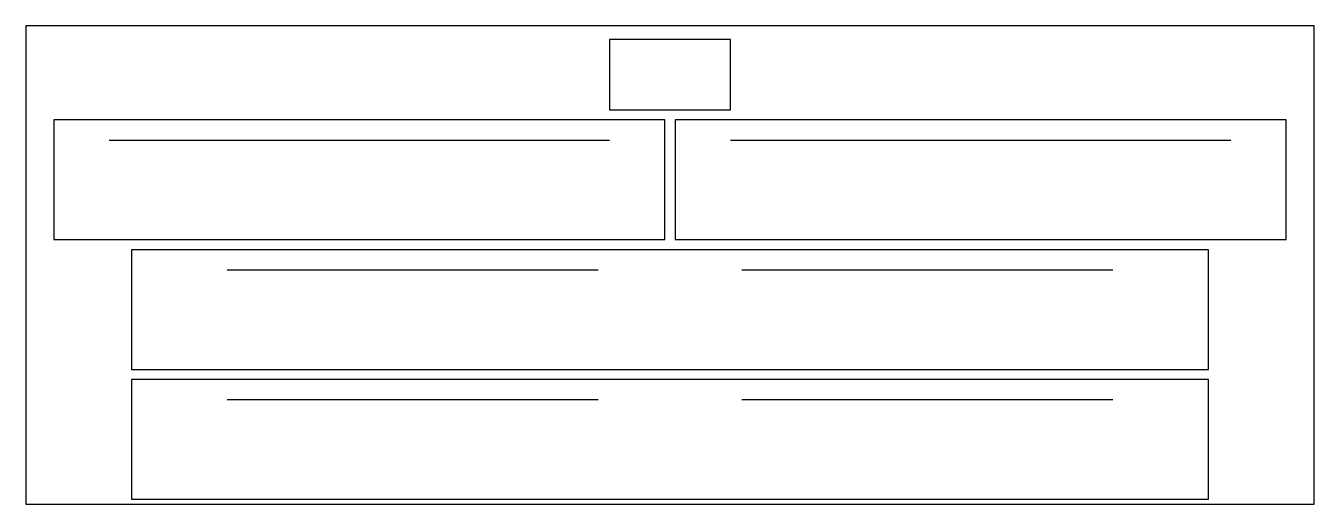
# Model space of a CAD drawing. Header units: inches. Extents: x 0 to 32, y 0 to 11.9.
import ezdxf

# ---------------------------------------------------------------- set-up
doc = ezdxf.new("R2010")
doc.units = ezdxf.units.IN
doc.header["$MEASUREMENT"] = 0
for name, color, linetype in [('CUT_OUTSIDE', 5, 'Continuous'), ('GROOVE_CENTERLINE', 1, 'Continuous'), ('REFERENCE_STOCK', 8, 'Continuous')]:
    doc.layers.add(name, color=color, linetype=linetype)

msp = doc.modelspace()

# ---------------------------------------------------------------- linework, layer by layer
at = {"layer": 'CUT_OUTSIDE'}
for points in [[(17.5, 9.788), (17.5, 11.538), (14.5, 11.538), (14.5, 9.788)], [(15.875, 6.567), (15.875, 9.538), (0.697, 9.538), (0.697, 6.567)], [(31.303, 6.567), (31.303, 9.538), (16.125, 9.538), (16.125, 6.567)], [(29.375, 3.346), (29.375, 6.317), (2.625, 6.317), (2.625, 3.346)], [(29.375, 0.125), (29.375, 3.096), (2.625, 3.096), (2.625, 0.125)]]:
    msp.add_lwpolyline(points, close=True, dxfattribs=at)
at = {"layer": 'GROOVE_CENTERLINE'}
for points in [[(2.072, 9.038), (14.5, 9.038)], [(17.5, 9.038), (29.928, 9.038)], [(5, 5.817), (14.21875, 5.817)], [(17.78125, 5.817), (27, 5.817)], [(5, 2.596), (14.21875, 2.596)], [(17.78125, 2.596), (27, 2.596)]]:
    msp.add_lwpolyline(points, dxfattribs=at)
at = {"layer": 'REFERENCE_STOCK'}
msp.add_lwpolyline([(0, 0), (32, 0), (32, 11.875), (0, 11.875)], close=True, dxfattribs=at)

doc.saveas('drawing.dxf')
